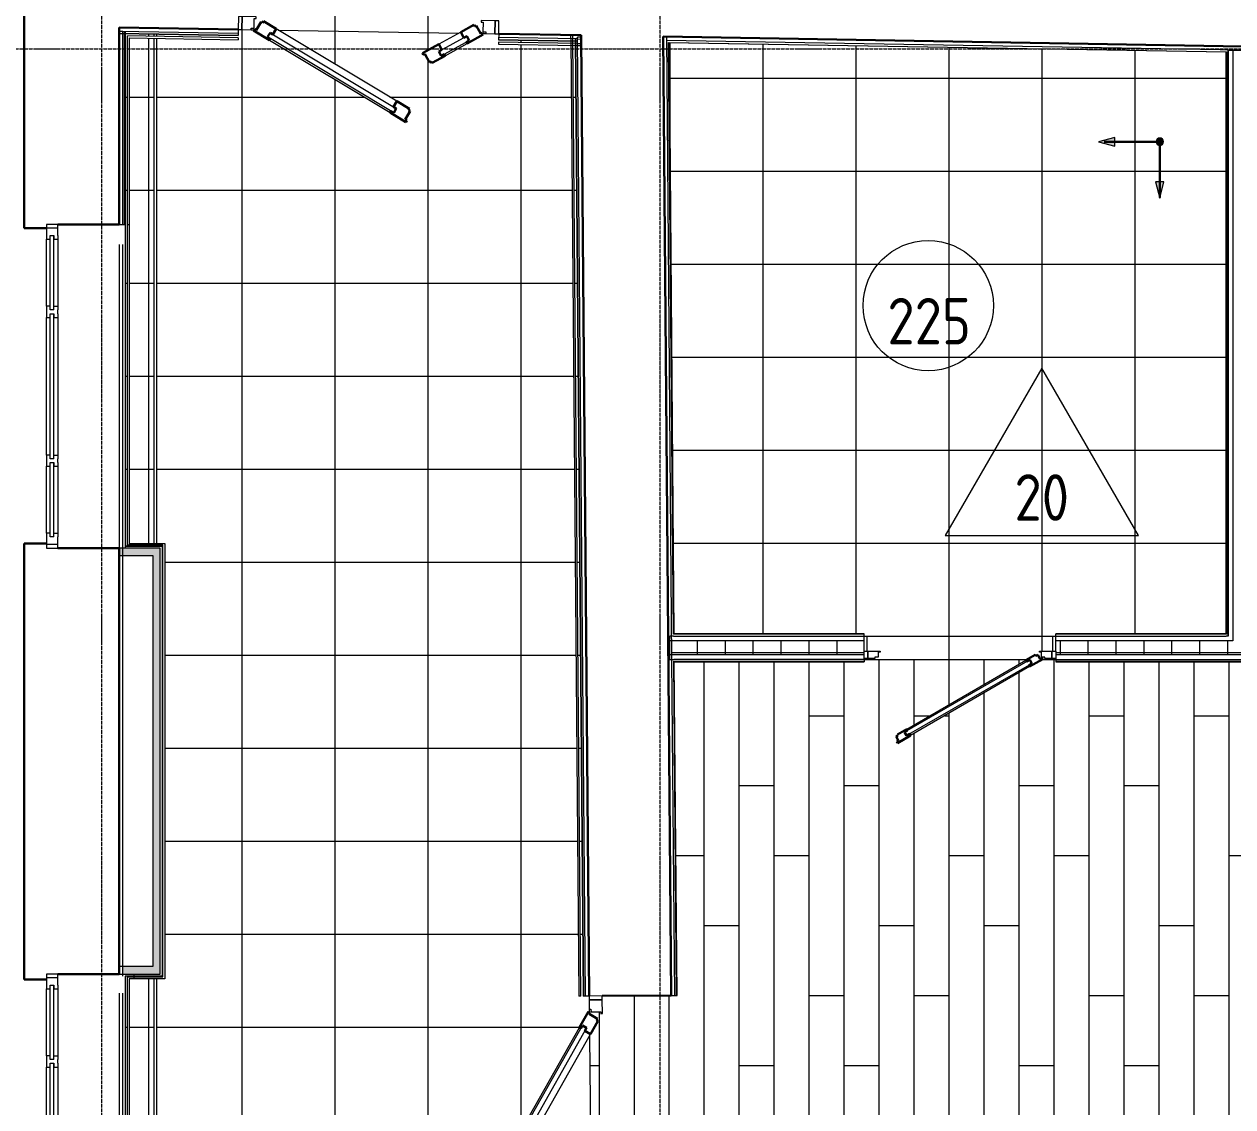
# Model space of a CAD drawing. Header units: millimetres. Extents: x -10915 to 60194, y -32941 to 46712.
# Drawn here: x 45432 to 51927, y 30858 to 36678 of the extents above; entities that cross this region are included whole.
import ezdxf

# ---------------------------------------------------------------- set-up
doc = ezdxf.new("R2010")
doc.units = ezdxf.units.MM
doc.linetypes.add('ADSK_Линия сетки', pattern=[25, 20, -2.5, 0, -2.5])
for name, color, linetype, lineweight in [('_ Окна', 7, 'Continuous', 9), ('Двери', 7, 'Continuous', 9), ('Марки', 7, 'Continuous', 20), ('Марки помещений', 7, 'Continuous', 20), ('Окна', 7, 'Continuous', 9), ('Оси', 7, 'Continuous', 9), ('Перекрытие', 7, 'Continuous', 18), ('Перекрытие штриховка', 7, 'Continuous', 18), ('Стены внутренние', 7, 'Continuous', 18), ('Стены наружные', 7, 'Continuous', 18), ('Стены несущие', 7, 'Continuous', 30), ('Стены отделка', 7, 'Continuous', 30), ('Стены штриховка', 7, 'Continuous', 9), ('Узлы', 7, 'Continuous', 18)]:
    doc.layers.add(name, color=color, linetype=linetype, lineweight=lineweight)
doc.layers.add('Линии', color=7, linetype='Continuous', lineweight=9, true_color=0x00a600)
doc.styles.add('GOST Common_2', font='GOST_Common.ttf', dxfattribs={"width": 0.9, "height": 250})

# ---------------------------------------------------------------- blocks, each defined once
blk = doc.blocks.new('АС_Дверь_Однопольная_Алюминиевая - 1030х2200 алюм ост с мат_плёнкой Д19п-3646875-План полов 2-го этажа')
at = {"layer": 'Двери'}
for p, q in [((-390, -17.5), (-370, -17.5)), ((-390, -57.5), (-390, -17.5)), ((-370, -57.5), (-390, -57.5)), ((-370, -17.5), (-370, -57.5)), ((-370, -17.5), (-303, -17.5)), ((-370, -57.5), (-370, -17.5)), ((-331, -57.5), (-370, -57.5)), ((-331, -51), (-331, -57.5)), ((-314.5, -51), (-331, -51)), ((-314.5, -24), (-314.5, -51)), ((-303, -24), (-314.5, -24)), ((-303, -17.5), (-303, -24)), ((553, -17.5), (620, -17.5)), ((553, -24), (553, -17.5)), ((564.5, -24), (553, -24)), ((564.5, -51), (564.5, -24)), ((581, -51), (564.5, -51)), ((581, -57.5), (581, -51)), ((620, -57.5), (581, -57.5)), ((620, -17.5), (640, -17.5)), ((620, -57.5), (620, -17.5)), ((620, -17.5), (620, -57.5)), ((640, -57.5), (620, -57.5)), ((640, -17.5), (640, -57.5)), ((500.3, -65.4), (-171.7, -453.4)), ((-161, -472), (511.1, -84)), ((-160.6, -436.6), (480.2, -66.6)), ((500.2, -101.3), (-140.6, -471.3)), ((511.1, -84), (500.3, -65.4)), ((-171.7, -453.4), (-161, -472))]:
    blk.add_line(p, q, dxfattribs=at)
at = {"layer": 'Двери', "lineweight": 30}
for p, q in [((480.2, -66.6), (530.5, -37.6)), ((570.4, -60.8), (500.2, -101.3)), ((530.5, -37.6), (533.7, -43.2)), ((533.7, -43.2), (543.7, -37.5)), ((543.7, -37.5), (557.2, -60.9)), ((557.2, -60.9), (567.1, -55.1)), ((567.1, -55.1), (570.4, -60.8)), ((480.2, -66.6), (484.7, -74.4)), ((484.7, -74.4), (500.3, -65.4)), ((511.1, -84), (495.5, -93)), ((495.5, -93), (500.2, -101.3)), ((500.3, -65.4), (511.1, -84)), ((-210.9, -465.6), (-160.6, -436.6)), ((-156.1, -444.4), (-171.7, -453.4)), ((-171.7, -453.4), (-161, -472)), ((-160.6, -436.6), (-156.1, -444.4)), ((-217.6, -477), (-207.6, -471.2)), ((-204.1, -500.4), (-217.6, -477)), ((-214, -506.1), (-204.1, -500.4)), ((-210.8, -511.8), (-214, -506.1)), ((-207.6, -471.2), (-210.9, -465.6)), ((-140.6, -471.3), (-210.8, -511.8)), ((-161, -472), (-145.4, -463)), ((-145.4, -463), (-140.6, -471.3))]:
    blk.add_line(p, q, dxfattribs=at)
blk = doc.blocks.new('Дверь-Alumark_двупольная с глухим окном_S70 - 1400х2200 алюм ост Д30л_-6280731-План полов 2-го этажа')
at = {"layer": 'Двери', "lineweight": 30}
for p, q in [((-80.7, 689.2), (-106.7, 644.2)), ((-84.8, 702), (-89.3, 694.2)), ((-89.3, 694.2), (-80.7, 689.2)), ((1.8, 652), (-84.8, 702)), ((-31.3, 630.7), (-18.3, 653.2)), ((-18.3, 653.2), (-2.7, 644.2)), ((-2.7, 644.2), (1.8, 652)), ((-106.7, 644.2), (-98, 639.2)), ((-98, 639.2), (-102.5, 631.4)), ((-102.5, 631.4), (-33.2, 591.4)), ((-33.2, 591.4), (-15.7, 621.7)), ((-15.7, 621.7), (-31.3, 630.7)), ((-219.4, 382), (-288.7, 342)), ((-284.2, 334.2), (-288.7, 342)), ((-268.6, 343.2), (-284.2, 334.2)), ((-255.6, 320.7), (-268.6, 343.2)), ((-253.7, 281.4), (-167.1, 331.4)), ((-214.9, 374.2), (-219.4, 382)), ((-206.2, 379.2), (-214.9, 374.2)), ((-180.2, 334.2), (-206.2, 379.2)), ((-171.6, 339.2), (-180.2, 334.2)), ((-167.1, 331.4), (-171.6, 339.2)), ((-405.6, 274.5), (-492.2, 224.5)), ((-416.7, 257.7), (-401.1, 266.7)), ((-401.1, 266.7), (-405.6, 274.5)), ((-271.2, 311.7), (-255.6, 320.7)), ((-253.7, 281.4), (-271.2, 311.7)), ((651.1, 266.7), (655.6, 274.5)), ((666.7, 257.7), (651.1, 266.7)), ((742.2, 224.5), (655.6, 274.5)), ((-492.2, 224.5), (-487.7, 216.7)), ((-487.7, 216.7), (-479, 221.7)), ((-479, 221.7), (-453, 176.7)), ((-439.9, 173.9), (-370.6, 213.9)), ((-403.7, 235.2), (-416.7, 257.7)), ((-388.1, 244.2), (-403.7, 235.2)), ((-370.6, 213.9), (-388.1, 244.2)), ((620.6, 213.9), (638.1, 244.2)), ((620.6, 213.9), (689.9, 173.9)), ((638.1, 244.2), (653.7, 235.2)), ((653.7, 235.2), (666.7, 257.7)), ((703, 176.7), (729, 221.7)), ((729, 221.7), (737.7, 216.7)), ((737.7, 216.7), (742.2, 224.5)), ((-453, 176.7), (-444.4, 181.7)), ((-444.4, 181.7), (-439.9, 173.9)), ((689.9, 173.9), (694.4, 181.7)), ((694.4, 181.7), (703, 176.7))]:
    blk.add_line(p, q, dxfattribs=at)
at = {"layer": 'Двери'}
for p, q in [((-31.3, 630.7), (-18.3, 653.2)), ((-18.3, 653.2), (666.7, 257.7)), ((655.6, 274.5), (1.8, 652)), ((-33.2, 591.4), (620.6, 213.9)), ((653.7, 235.2), (-31.3, 630.7)), ((-268.6, 343.2), (-416.7, 257.7)), ((-288.7, 342), (-405.6, 274.5)), ((-255.6, 320.7), (-268.6, 343.2)), ((-403.7, 235.2), (-255.6, 320.7)), ((-370.6, 213.9), (-253.7, 281.4)), ((-575, 220), (-575, 150)), ((-555, 220), (-575, 220)), ((-555, 150), (-555, 220)), ((-505, 220), (-555, 220)), ((-555, 220), (-555, 150)), ((-505, 211), (-505, 220)), ((-490, 211), (-505, 211)), ((-490, 159), (-490, 211)), ((-416.7, 257.7), (-403.7, 235.2)), ((666.7, 257.7), (653.7, 235.2)), ((755, 211), (740, 211)), ((740, 211), (740, 159)), ((755, 220), (755, 211)), ((805, 220), (755, 220)), ((825, 220), (805, 220)), ((805, 220), (805, 150)), ((805, 150), (805, 220)), ((825, 150), (825, 220)), ((-575, 150), (-555, 150)), ((-555, 150), (-480, 150)), ((-480, 159), (-490, 159)), ((-480, 150), (-480, 159)), ((740, 159), (730, 159)), ((730, 159), (730, 150)), ((730, 150), (805, 150)), ((805, 150), (825, 150))]:
    blk.add_line(p, q, dxfattribs=at)
blk = doc.blocks.new('Дверь-Alumark_двупольная с глухим окном_S70 - 1400х2200 алюм ост Д30л-6280679-План полов 2-го этажа')
at = {"layer": 'Двери', "lineweight": 30}
for p, q in [((-80.7, 689.2), (-106.7, 644.2)), ((-84.8, 702), (-89.3, 694.2)), ((-89.3, 694.2), (-80.7, 689.2)), ((1.8, 652), (-84.8, 702)), ((-31.3, 630.7), (-18.3, 653.2)), ((-18.3, 653.2), (-2.7, 644.2)), ((-2.7, 644.2), (1.8, 652)), ((-106.7, 644.2), (-98, 639.2)), ((-98, 639.2), (-102.5, 631.4)), ((-102.5, 631.4), (-33.2, 591.4)), ((-33.2, 591.4), (-15.7, 621.7)), ((-15.7, 621.7), (-31.3, 630.7)), ((-219.4, 382), (-288.7, 342)), ((-284.2, 334.2), (-288.7, 342)), ((-268.6, 343.2), (-284.2, 334.2)), ((-255.6, 320.7), (-268.6, 343.2)), ((-253.7, 281.4), (-167.1, 331.4)), ((-214.9, 374.2), (-219.4, 382)), ((-206.2, 379.2), (-214.9, 374.2)), ((-180.2, 334.2), (-206.2, 379.2)), ((-171.6, 339.2), (-180.2, 334.2)), ((-167.1, 331.4), (-171.6, 339.2)), ((-405.6, 274.5), (-492.2, 224.5)), ((-416.7, 257.7), (-401.1, 266.7)), ((-401.1, 266.7), (-405.6, 274.5)), ((-271.2, 311.7), (-255.6, 320.7)), ((-253.7, 281.4), (-271.2, 311.7)), ((651.1, 266.7), (655.6, 274.5)), ((666.7, 257.7), (651.1, 266.7)), ((742.2, 224.5), (655.6, 274.5)), ((-492.2, 224.5), (-487.7, 216.7)), ((-487.7, 216.7), (-479, 221.7)), ((-479, 221.7), (-453, 176.7)), ((-439.9, 173.9), (-370.6, 213.9)), ((-403.7, 235.2), (-416.7, 257.7)), ((-388.1, 244.2), (-403.7, 235.2)), ((-370.6, 213.9), (-388.1, 244.2)), ((620.6, 213.9), (638.1, 244.2)), ((620.6, 213.9), (689.9, 173.9)), ((638.1, 244.2), (653.7, 235.2)), ((653.7, 235.2), (666.7, 257.7)), ((703, 176.7), (729, 221.7)), ((729, 221.7), (737.7, 216.7)), ((737.7, 216.7), (742.2, 224.5)), ((-453, 176.7), (-444.4, 181.7)), ((-444.4, 181.7), (-439.9, 173.9)), ((689.9, 173.9), (694.4, 181.7)), ((694.4, 181.7), (703, 176.7))]:
    blk.add_line(p, q, dxfattribs=at)
at = {"layer": 'Двери'}
for p, q in [((-31.3, 630.7), (-18.3, 653.2)), ((-18.3, 653.2), (666.7, 257.7)), ((655.6, 274.5), (1.8, 652)), ((-33.2, 591.4), (620.6, 213.9)), ((653.7, 235.2), (-31.3, 630.7)), ((-268.6, 343.2), (-416.7, 257.7)), ((-288.7, 342), (-405.6, 274.5)), ((-255.6, 320.7), (-268.6, 343.2)), ((-403.7, 235.2), (-255.6, 320.7)), ((-370.6, 213.9), (-253.7, 281.4)), ((-575, 220), (-575, 150)), ((-555, 220), (-575, 220)), ((-555, 150), (-555, 220)), ((-505, 220), (-555, 220)), ((-555, 220), (-555, 150)), ((-505, 211), (-505, 220)), ((-490, 211), (-505, 211)), ((-490, 159), (-490, 211)), ((-416.7, 257.7), (-403.7, 235.2)), ((666.7, 257.7), (653.7, 235.2)), ((755, 211), (740, 211)), ((740, 211), (740, 159)), ((755, 220), (755, 211)), ((805, 220), (755, 220)), ((825, 220), (805, 220)), ((805, 220), (805, 150)), ((805, 150), (805, 220)), ((825, 150), (825, 220)), ((-575, 150), (-555, 150)), ((-555, 150), (-480, 150)), ((-480, 159), (-490, 159)), ((-480, 150), (-480, 159)), ((740, 159), (730, 159)), ((730, 159), (730, 150)), ((730, 150), (805, 150)), ((805, 150), (825, 150))]:
    blk.add_line(p, q, dxfattribs=at)
blk = doc.blocks.new('окно трехпол с фрамугой - 1700-2320_h_ _нов_-2116688-План полов 2-го этажа')
at = {"layer": '_ Окна', "lineweight": 18}
for p, q in [((-790, 135), (-870, 135)), ((-870, 135), (-870, 75)), ((-790, 115), (-790, 135)), ((-370, 135), (-430, 135)), ((-430, 135), (-430, 115)), ((-370, 115), (-370, 135)), ((430, 135), (370, 135)), ((370, 135), (370, 115)), ((430, 115), (430, 135)), ((790, 135), (790, 115)), ((870, 135), (790, 135)), ((870, 75), (870, 135)), ((-870, 75), (-810, 75)), ((-810, 95), (-810, 115)), ((-810, 115), (-790, 115)), ((-810, 95), (-790, 95)), ((-790, 75), (-810, 75)), ((-790, 95), (-790, 75)), ((-430, 115), (-410, 115)), ((-430, 95), (-430, 75)), ((-410, 95), (-430, 95)), ((-410, 75), (-430, 75)), ((-410, 115), (-410, 95)), ((-410, 75), (-390, 75)), ((-390, 95), (-390, 115)), ((-390, 115), (-370, 115)), ((-390, 95), (-370, 95)), ((-370, 75), (-390, 75)), ((-370, 95), (-370, 75)), ((370, 115), (390, 115)), ((370, 95), (370, 75)), ((390, 95), (370, 95)), ((390, 75), (370, 75)), ((390, 115), (390, 95)), ((390, 75), (410, 75)), ((410, 95), (410, 115)), ((410, 115), (430, 115)), ((410, 95), (430, 95)), ((430, 75), (410, 75)), ((430, 95), (430, 75)), ((790, 115), (810, 115)), ((790, 95), (790, 75)), ((810, 95), (790, 95)), ((810, 75), (790, 75)), ((810, 115), (810, 95)), ((810, 75), (870, 75))]:
    blk.add_line(p, q, dxfattribs=at)
at = {"layer": '_ Окна'}
for p, q in [((-850, 75), (-850, 135)), ((850, 75), (850, 135)), ((-810, 95), (-410, 95)), ((-790, 115), (-430, 115)), ((-390, 95), (390, 95)), ((-370, 115), (370, 115)), ((410, 95), (810, 95)), ((430, 115), (790, 115))]:
    blk.add_line(p, q, dxfattribs=at)
at = {"layer": 'Окна'}
for p, q in [((-790, 135), (-430, 135)), ((-370, 135), (370, 135)), ((430, 135), (790, 135)), ((-430, 75), (-790, 75)), ((370, 75), (-370, 75)), ((790, 75), (430, 75))]:
    blk.add_line(p, q, dxfattribs=at)
blk = doc.blocks.new('окно трехпол с фрамугой - 1700-2320_h_ _нов_-2116684-План полов 2-го этажа')
at = {"layer": '_ Окна', "lineweight": 18}
for p, q in [((-790, 135), (-870, 135)), ((-870, 135), (-870, 75)), ((-790, 115), (-790, 135)), ((-370, 135), (-430, 135)), ((-430, 135), (-430, 115)), ((-370, 115), (-370, 135)), ((430, 135), (370, 135)), ((370, 135), (370, 115)), ((430, 115), (430, 135)), ((790, 135), (790, 115)), ((870, 135), (790, 135)), ((870, 75), (870, 135)), ((-870, 75), (-810, 75)), ((-810, 95), (-810, 115)), ((-810, 115), (-790, 115)), ((-810, 95), (-790, 95)), ((-790, 75), (-810, 75)), ((-790, 95), (-790, 75)), ((-430, 115), (-410, 115)), ((-430, 95), (-430, 75)), ((-410, 95), (-430, 95)), ((-410, 75), (-430, 75)), ((-410, 115), (-410, 95)), ((-410, 75), (-390, 75)), ((-390, 95), (-390, 115)), ((-390, 115), (-370, 115)), ((-390, 95), (-370, 95)), ((-370, 75), (-390, 75)), ((-370, 95), (-370, 75)), ((370, 115), (390, 115)), ((370, 95), (370, 75)), ((390, 95), (370, 95)), ((390, 75), (370, 75)), ((390, 115), (390, 95)), ((390, 75), (410, 75)), ((410, 95), (410, 115)), ((410, 115), (430, 115)), ((410, 95), (430, 95)), ((430, 75), (410, 75)), ((430, 95), (430, 75)), ((790, 115), (810, 115)), ((790, 95), (790, 75)), ((810, 95), (790, 95)), ((810, 75), (790, 75)), ((810, 115), (810, 95)), ((810, 75), (870, 75))]:
    blk.add_line(p, q, dxfattribs=at)
at = {"layer": '_ Окна'}
for p, q in [((-850, 75), (-850, 135)), ((850, 75), (850, 135)), ((-810, 95), (-410, 95)), ((-790, 115), (-430, 115)), ((-390, 95), (390, 95)), ((-370, 115), (370, 115)), ((410, 95), (810, 95)), ((430, 115), (790, 115))]:
    blk.add_line(p, q, dxfattribs=at)
at = {"layer": 'Окна'}
for p, q in [((-790, 135), (-430, 135)), ((-370, 135), (370, 135)), ((430, 135), (790, 135)), ((-430, 75), (-790, 75)), ((370, 75), (-370, 75)), ((790, 75), (430, 75))]:
    blk.add_line(p, q, dxfattribs=at)
blk = doc.blocks.new('ADSK_Марка_Помещение_ОдноЗначение - Номер-159740-План полов 2-го этажа')
at = {"layer": 'Марки помещений'}
blk.add_circle((0, 0), 3.5, dxfattribs=at)
blk = doc.blocks.new('ADSK_Марка_ПерекрытиеПол - Экземпляр_Отделка пола-158379-План полов 2-го этажа')
at = {"layer": 'Марки', "color": 1, "true_color": 0xff0000}
for p, q in [((0, 9), (-5.196, 0)), ((5.196, 0), (0, 9)), ((-5.196, 0), (5.196, 0))]:
    blk.add_line(p, q, dxfattribs=at)

msp = doc.modelspace()

# ---------------------------------------------------------------- hatches: boundary and pattern name
at = {"layer": 'Перекрытие штриховка', "lineweight": 9, "true_color": 0x787878}
h = msp.add_hatch(dxfattribs=at)
h.set_pattern_fill('FP_70', color=8, style=0, pattern_type=2)
h.set_pattern_definition([(0, (4102.2, 10785.6), (0, 500), []), (90, (4102.2, 10785.6), (-500, 3e-14), [])])
h.paths.add_polyline_path([(54815.567, 37602.815), (54828.567, 37602.815), (54828.567, 39182.228), (54815.567, 40789.604), (54815.567, 40293.971)])
h.paths.add_polyline_path([(47911.93, 36626.986), (47911.93, 36635.987), (47897.085, 36636.238), (47897.085, 36688.245), (47887.965, 36688.4), (47888.118, 36697.398), (47983.104, 36695.792), (47990.291, 37097.728), (54414.398, 36989.075), (54414.365, 36977.075), (54846.456, 36970.315), (54840.567, 37602.815), (54840.567, 36977.815), (54415.567, 36977.815), (54415.567, 37002.815), (54815.567, 37002.815), (54815.567, 37602.815), (54805.567, 37602.815), (54805.567, 42026.047), (54800.314, 42665.549), (54181.355, 42665.549), (54181.355, 42722.805), (49741.355, 42722.805), (49741.355, 42734.805), (54181.355, 42734.805), (54181.355, 42853.805), (49731.355, 42853.805), (49731.355, 42665.549), (48121.357, 42665.549), (48120.378, 42843.805), (45996.854, 42843.805), (45996.854, 37154.447), (46590.491, 37144.406), (46590.069, 37134.412), (45973.854, 37144.834), (45973.854, 37131.832), (46590.102, 37121.41), (46583.304, 36719.467), (46678.291, 36717.86), (46678.032, 36708.862), (46668.137, 36708.862), (46667.261, 36657.038), (46652.258, 36657.038), (46652.263, 36648.291), (46668.14, 36649.098), (46669.458, 36651.295), (46675.107, 36647.904), (46679.046, 36647.838), (46704.79, 36690.736), (46713.365, 36685.59), (46717.996, 36693.307), (46797.09, 36645.841), (47766.951, 36629.438), (47847.605, 36674.202), (47851.972, 36666.333), (47861.262, 36670.202), (47885.951, 36627.425), (47888.934, 36627.375), (47894.694, 36630.572), (47896.54, 36627.246), (47899.062, 36627.203)])
h.paths.add_polyline_path([(54411.786, 37002.122), (47990.122, 37110.733), (47990.943, 37120.72), (54411.955, 37012.12)])
h.paths.add_polyline_path([(45941.854, 37100.369), (45942.192, 37120.366), (45941.854, 37120.034)])
h.paths.add_polyline_path([(45971.854, 37129.866), (45973.854, 37131.832), (45971.854, 37131.832), (45971.854, 37130.035)])
h.paths.add_polyline_path([(45986.854, 37154.616), (45986.854, 42843.805), (45973.854, 42843.805), (45973.854, 37154.836)])
h.paths.add_polyline_path([(49574.39, 42675.549), (49721.355, 42675.549), (49721.355, 42863.805), (54191.355, 42863.805), (54191.355, 42734.805), (54199.355, 42734.805), (54199.355, 42866.805), (49713.355, 42866.805), (49713.355, 42685.549), (49711.355, 42684.424), (49711.355, 42683.549), (48141.357, 42683.549), (48141.357, 42685.549), (48139.357, 42685.549), (48139.357, 42866.805), (45996.854, 42866.805), (45996.854, 42853.805), (48131.357, 42853.805), (48131.357, 42675.549), (48527.506, 42675.549)])
h.paths.add_polyline_path([(54798.306, 42675.549), (54800.314, 42675.549), (54800.249, 42683.549), (54201.355, 42683.549), (54201.355, 42685.549), (54199.355, 42685.549), (54199.355, 42722.805), (54191.355, 42722.805), (54191.355, 42675.549), (54285.37, 42675.549)])
h.paths.add_polyline_path([(45986.854, 42853.805), (45986.854, 42866.805), (45973.854, 42866.805), (45973.857, 42853.805)])
h.paths.add_polyline_path([(45971.854, 42866.805), (45973.854, 42866.805), (45971.854, 42868.805)])
h = msp.add_hatch(dxfattribs=at)
h.set_pattern_fill('FP_84', color=8, style=0, pattern_type=2)
h.set_pattern_definition([(270, (1102.2, 14285.6), (500, 3e-14), []), (0, (1102.2, 14285.6), (0, 500), [])])
h.paths.add_polyline_path([(47480.621, 20343.15), (48437.5, 20343.15), (48437.5, 20618.15), (48431.5, 20618.15), (48431.5, 20630.15), (48504.372, 20630.15), (48504.347, 20633.15), (48431.5, 20633.15), (48431.5, 20643.15), (48504.263, 20643.15), (48425.049, 30053.238), (48435.048, 30053.322), (48514.373, 20643.15), (48527.264, 20643.15), (48448.048, 30053.431), (48480.047, 30053.701), (48479.328, 30139.09), (48474.85, 30136.454), (48315.059, 30407.917), (48322.815, 30412.482), (48317.742, 30421.1), (48362.555, 30447.478), (48357.483, 30456.096), (48365.239, 30460.662), (48478.237, 30268.693), (48470.072, 31238.659), (48064.706, 30522.693), (48056.874, 30527.127), (48051.947, 30518.425), (48006.697, 30544.045), (48001.77, 30535.343), (47993.938, 30539.778), (48464.459, 31370.822), (48468.981, 31368.262), (48468.262, 31453.651), (48436.261, 31453.651), (48392.948, 36563.842), (48380.244, 36563.634), (48423.263, 31453.272), (48413.261, 31453.483), (48369.944, 36564.231), (47980.99, 36570.81), (47981.582, 36580.801), (48370.155, 36574.229), (48369.944, 36587.235), (47981.379, 36593.806), (47981.582, 36625.808), (47896.54, 36627.246), (47899.062, 36622.703), (47623.639, 36469.838), (47619.272, 36477.708), (47609.982, 36473.838), (47585.294, 36518.321), (47576.55, 36513.469), (47572.182, 36521.338), (47766.951, 36629.438), (46797.09, 36645.841), (47502.559, 36222.472), (47497.928, 36214.755), (47506.502, 36209.61), (47480.621, 36164.496), (47488.319, 36159.877), (47483.688, 36152.16), (46664.827, 36643.578), (46667.501, 36648.033), (46581.12, 36649.477), (46580.782, 36617.495), (46142.852, 36624.902), (46142.852, 36611.9), (46581.36, 36604.483), (46581.121, 36594.486), (46142.852, 36601.899), (46142.852, 33886.835), (46187.776, 33886.835), (46187.776, 31547.302), (46142.852, 31547.302), (46142.852, 25738.541), (46187.776, 25738.541), (46187.776, 23543.541), (45996.854, 23543.541), (45996.854, 20643.15), (46431.5, 20643.15), (46431.5, 20633.15), (45996.854, 20633.15), (45996.854, 20630.15), (46431.5, 20630.15), (46431.5, 20618.15), (46437.5, 20618.15), (46437.5, 20343.15)])
h.paths.add_polyline_path([(48529.39, 20628.15), (48528.548, 20630.15), (48527.506, 20630.019), (48529.373, 20628.167)])
h.paths.add_polyline_path([(48527.264, 20630.15), (48527.373, 20630.15), (48527.264, 20633.15), (48514.348, 20633.15), (48514.474, 20630.15)])
h.paths.add_polyline_path([(45986.854, 20630.15), (45986.854, 20633.15), (45973.854, 20633.15), (45973.854, 20630.15)])
h.paths.add_polyline_path([(45986.854, 20643.15), (45986.854, 23553.541), (46177.776, 23553.541), (46177.776, 25728.541), (46142.852, 25728.541), (46142.852, 25725.541), (46172.776, 25725.541), (46172.776, 25723.541), (46174.776, 25723.541), (46174.776, 23558.541), (46172.776, 23558.541), (46171.966, 23556.541), (45973.854, 23556.541), (45973.854, 20643.15)])
h.paths.add_polyline_path([(45986.854, 25725.541), (46130.852, 25725.541), (46130.852, 25728.541), (45986.854, 25728.541), (45986.854, 31557.302), (46130.852, 31557.302), (46130.852, 31560.302), (45973.854, 31560.302), (45973.854, 25725.541)])
h.paths.add_polyline_path([(46130.852, 25738.541), (46130.852, 31547.302), (45996.854, 31547.302), (45996.854, 25738.541), (46021.854, 25738.541)])
h.paths.add_polyline_path([(48479.264, 30146.698), (48479.231, 30150.637), (48477.533, 30149.638)])
h.paths.add_polyline_path([(48469.078, 31356.715), (48468.262, 31359.272), (48468.262, 31357.177)])
h.paths.add_polyline_path([(46162.776, 31557.302), (46177.776, 31557.302), (46177.776, 33876.835), (45986.854, 33876.835), (45986.854, 36614.538), (46130.852, 36612.103), (46130.852, 36625.105), (45973.854, 36627.76), (45973.854, 33873.835), (46172.776, 33873.835), (46172.776, 33871.835), (46174.776, 33871.835), (46174.776, 31562.302), (46172.776, 31562.302), (46172.016, 31560.302), (46142.852, 31560.302), (46142.852, 31557.302)])
h.paths.add_polyline_path([(46130.852, 33886.835), (46130.852, 36602.102), (45996.854, 36604.368), (45996.854, 33886.835)])
h.paths.add_polyline_path([(48393.159, 36573.84), (48392.948, 36586.846), (48380.051, 36586.641), (48380.156, 36574.06), (48392.948, 36573.844)])
h.paths.add_polyline_path([(48424.616, 36608.313), (48424.87, 36608.315), (48424.66, 36610.868)])
h.paths.add_polyline_path([(47885.951, 36625.719), (47888.934, 36627.375), (47884.995, 36627.441)])
h.paths.add_polyline_path([(46678.032, 36646.149), (46678.032, 36647.855), (46675.107, 36647.904)])
h = msp.add_hatch(dxfattribs=at)
h.set_pattern_fill('FP_78', color=8, style=0, pattern_type=2)
h.set_pattern_definition([(270, (49402.5, 34888.24), (500, 3e-14), []), (0, (49402.5, 34888.24), (0, 500), [])])
h.paths.add_polyline_path([(48923.892, 33400.244), (48921.993, 33398.244), (48923.909, 33398.244)])
h.paths.add_polyline_path([(50955, 33263.244), (50960, 33263.244), (50960, 33268.244), (50916, 33268.244), (50916, 33274.744), (50899.5, 33274.744), (50899.5, 33301.744), (50888, 33301.744), (50888, 33308.244), (50960, 33308.244), (50960, 33388.244), (50975, 33388.244), (50975, 33400.244), (51890.5, 33400.244), (51890.5, 36527.691), (48897.139, 36578.318), (48923.993, 33400.244), (49945, 33400.244), (49945, 33388.244), (49960, 33388.244), (49960, 33308.244), (50032, 33308.244), (50032, 33301.744), (50020.5, 33301.744), (50020.5, 33274.744), (50004, 33274.744), (50004, 33268.244), (49960, 33267.411), (49960, 33263.244), (50824.083, 33264.251), (50865.452, 33288.135), (50868.702, 33282.506), (50878.731, 33288.135), (50892.371, 33264.994), (50902.121, 33270.623), (50905.162, 33264.873), (50902.34, 33263.244), (50916, 33263.244)])
h.paths.add_polyline_path([(51892.5, 33398.244), (51890.5, 33400.244), (51890.5, 33398.244)])
h.paths.add_polyline_path([(51890.5, 36527.691), (51892.5, 36529.657), (51890.5, 36529.657)])
h.paths.add_polyline_path([(48897.139, 36578.318), (48897.038, 36580.319), (48895.155, 36580.319), (48897.122, 36578.335)])
h = msp.add_hatch(dxfattribs=at)
h.set_pattern_fill('FP_28', color=8, style=0, pattern_type=2)
h.set_pattern_definition([(270, (51718.5, 26944.7), (188, 1e-14), []), (0, (51718.5, 26944.7), (376, 376), [188, -1316]), (0, (51906.5, 26192.7), (376, 376), [188, -1316])])
h.paths.add_polyline_path([(49987.871, 20630.15), (54966.61, 20630.15), (54944.048, 23407.87), (54731, 23407.87), (54731, 20654.058), (54719, 20654.058), (54719, 23459.87), (54724.09, 23459.87), (54724.09, 25799.547), (54726.09, 25799.547), (54726.09, 25801.547), (54924.785, 25801.547), (54876.119, 31807.743), (54682.674, 31807.743), (54682.674, 31809.743), (54680.674, 31809.743), (54680.674, 33251.244), (54030, 33251.244), (54030, 33263.244), (53957.34, 33263.244), (53179.135, 32814.135), (53175.966, 32819.623), (53185.925, 32825.373), (53172.425, 32848.756), (53182.385, 32854.506), (53179.216, 32860.182), (53877.34, 33263.244), (53000, 33263.244), (53000, 33251.244), (50975, 33251.244), (50975, 33263.244), (50900.752, 33262.328), (50124.135, 32814.135), (50120.966, 32819.623), (50130.925, 32825.373), (50117.425, 32848.756), (50127.385, 32854.506), (50124.216, 32860.182), (50822.34, 33263.244), (49945, 33263.244), (49945, 33251.244), (48925.146, 33251.244), (48940.245, 31457.624), (48538.264, 31453.651), (48538.428, 31359.238), (48530.059, 31359.244), (48529.975, 31369.168), (48477.973, 31369.168), (48477.851, 31383.729), (48468.851, 31383.654), (48469.658, 31367.878), (48472.291, 31366.388), (48469.045, 31360.654), (48469.658, 31356.387), (48512.614, 31332.066), (48507.688, 31323.364), (48515.519, 31318.929), (48470.072, 31238.659), (48478.237, 30268.693), (48525.029, 30189.199), (48517.273, 30184.634), (48522.346, 30176.016), (48479.239, 30149.638), (48480.363, 30144.83), (48482.606, 30141.02), (48479.328, 30139.09), (48480.363, 30123.706), (48488.457, 30123.774), (48488.457, 30138.775), (48540.329, 30139.211), (48540.329, 30149.212), (48549.244, 30149.287), (48550.044, 30054.29), (48952.032, 30057.405), (49007.341, 23487.09), (49985.871, 23487.09), (49985.871, 23485.09), (49987.871, 23485.09), (49987.871, 20638.15)])
h.paths.add_polyline_path([(49985.871, 20628.15), (49987.871, 20630.15), (49985.871, 20630.15)])
h.paths.add_polyline_path([(54966.626, 20628.15), (54968.626, 20628.15), (54966.61, 20630.15)])
h.paths.add_polyline_path([(54881.982, 31819.743), (54888.112, 31819.743), (54888.075, 31824.31), (54881.982, 31824.31)])
h.paths.add_polyline_path([(54692.674, 31819.743), (54700.962, 31819.745), (54692.674, 33243.128), (54700.936, 33243.361), (54700.936, 33263.244), (54692.674, 33263.244), (54692.674, 31821.785)])
h.paths.add_polyline_path([(54682.674, 33251.244), (54682.674, 33253.244), (54680.674, 33251.244)])
h.paths.add_polyline_path([(48925.146, 33251.244), (48925.045, 33253.243), (48923.129, 33253.244), (48925.13, 33251.261)])
at = {"layer": 'Стены внутренние'}
for points in [[(45943.492, 33821.835), (46162.776, 33821.835), (46162.776, 33861.835), (45943.492, 33861.73)], [(46130.852, 31572.302), (46162.776, 31572.302), (46162.776, 33821.835), (46122.776, 33821.835), (46122.776, 31572.302)], [(45961.854, 31572.302), (46122.776, 31572.302), (46122.776, 31612.302), (45961.854, 31612.302)]]:
    msp.add_hatch(color=256, dxfattribs=at).paths.add_polyline_path(points)
at = {"layer": 'Стены внутренние', "lineweight": 9}
h = msp.add_hatch(dxfattribs=at)
h.set_pattern_fill('FP_3', color=256, style=0, pattern_type=2)
h.set_pattern_definition([(0, (0, 0), (0, 150), []), (90, (0, 0), (-150, 9e-15), [])])
h.paths.add_polyline_path([(54808.812, 33288.244), (54885.427, 33288.244), (54885.427, 33363.244), (54030, 33363.244), (54030, 33288.244), (54700.936, 33288.244)])
h.paths.add_polyline_path([(48921.909, 33288.244), (49945, 33288.244), (49945, 33363.244), (48912.209, 33362.51), (48913.045, 33288.244)])
h.paths.add_polyline_path([(53000, 33288.244), (53000, 33363.244), (50975, 33363.244), (50975, 33288.244), (52715.043, 33288.244)])
at = {"layer": 'Узлы', "true_color": 0xff0000}
for points in [[(51292.835, 36022.784), (51292.835, 36068.392), (51204.665, 36044.767), (51239.802, 36036.006)], [(51534.88, 36026.006), (51540.056, 36026.688), (51544.88, 36028.686), (51549.022, 36031.864), (51552.2, 36036.006), (51554.198, 36040.83), (51554.88, 36046.006), (51554.198, 36051.183), (51552.2, 36056.006), (51549.022, 36060.149), (51544.88, 36063.327), (51540.056, 36065.325), (51534.88, 36066.006), (51529.703, 36065.325), (51524.88, 36063.327), (51520.738, 36060.149), (51517.559, 36056.006), (51515.561, 36051.183), (51514.88, 36046.006), (51515.561, 36040.83), (51517.559, 36036.006), (51520.738, 36031.864), (51524.88, 36028.686), (51529.703, 36026.688)], [(51534.88, 35743.185), (51556.863, 35831.355), (51511.255, 35831.355), (51524.88, 35780.505)]]:
    msp.add_hatch(color=1, dxfattribs=at).paths.add_polyline_path(points)

# ---------------------------------------------------------------- linework, layer by layer
at = {"layer": 'Линии', "color": 1, "lineweight": 18, "true_color": 0xff0000}
for p, q in [((51292.835, 36068.392), (51204.665, 36044.767)), ((51292.835, 36022.784), (51292.835, 36068.392)), ((51204.665, 36044.767), (51292.835, 36022.784)), ((51511.255, 35831.355), (51534.88, 35743.185)), ((51556.863, 35831.355), (51511.255, 35831.355)), ((51534.88, 35743.185), (51556.863, 35831.355))]:
    msp.add_line(p, q, dxfattribs=at)
at = {"layer": 'Линии', "color": 1, "lineweight": 30, "true_color": 0xff0000}
for q in [(51234.88, 36046.006), (51534.88, 35746.006)]:
    msp.add_line((51534.88, 36046.006), q, dxfattribs=at)
at = {"layer": 'Линии', "color": 1, "lineweight": 18, "true_color": 0xff0000}
for start, end in [(0, 180), (180, 0)]:
    msp.add_arc((51534.88, 36046.006), 20, start, end, dxfattribs=at)
at = {"layer": 'Оси', "linetype": 'ADSK_Линия сетки'}
for p, q in [((45849.565, -5289.091), (45849.565, 42991.845)), ((48849.565, -5289.091), (48849.565, 42991.845)), ((-10114.729, 36545), (56004.853, 36545))]:
    msp.add_line(p, q, dxfattribs=at)
at = {"layer": 'Перекрытие'}
for p, q in [((46652.11, 36648.293), (46667.501, 36648.033)), ((46675.107, 36647.904), (46679.046, 36647.838)), ((46797.09, 36645.841), (47766.951, 36629.438)), ((47884.995, 36627.441), (47888.934, 36627.375)), ((47896.54, 36627.246), (47911.93, 36626.986)), ((51925.213, 36539.105), (51925.213, 36536.952)), ((49945, 33388.244), (49960, 33388.244)), ((49960, 33388.244), (49960, 33308.244)), ((50960, 33388.244), (50975, 33388.244)), ((50960, 33308.244), (50960, 33388.244)), ((49945, 33263.244), (50822.34, 33263.244)), ((49960, 33268.244), (49960, 33263.244)), ((50902.34, 33263.244), (50975, 33263.244)), ((50960, 33263.244), (50960, 33268.244)), ((48468.851, 31383.654), (48468.981, 31368.262)), ((48469.045, 31360.654), (48469.078, 31356.715)), ((48470.072, 31238.659), (48478.237, 30268.693))]:
    msp.add_line(p, q, dxfattribs=at)
at = {"layer": 'Стены внутренние'}
for p, q in [((46130.852, 36612.103), (46130.852, 36625.105)), ((46130.852, 33886.835), (46130.852, 36602.102)), ((46142.852, 36624.902), (46142.852, 36611.9)), ((46142.852, 36601.899), (46142.852, 33886.835)), ((45986.854, 33876.835), (45986.854, 35601.835)), ((45996.854, 35601.835), (45996.854, 33886.835)), ((45941.854, 35494.546), (45941.854, 33861.835)), ((45996.854, 33876.835), (45986.854, 33876.835)), ((45986.854, 31557.302), (46021.854, 31557.302)), ((45986.854, 29832.302), (45986.854, 31557.302)), ((46021.854, 31547.302), (45996.854, 31547.302)), ((45996.854, 31547.302), (45996.854, 29832.302)), ((46130.852, 31557.302), (46130.852, 31560.302)), ((46130.852, 25738.541), (46130.852, 31547.302)), ((46142.852, 31560.302), (46142.852, 31557.302)), ((46142.852, 31547.302), (46142.852, 25738.541)), ((45941.854, 31469.544), (45941.854, 29832.302))]:
    msp.add_line(p, q, dxfattribs=at)
at = {"layer": 'Стены наружные'}
for p, q in [((45973.854, 35601.835), (45973.854, 33874.419)), ((45961.854, 33861.835), (45961.854, 35494.546)), ((45961.854, 31560.302), (45961.854, 31572.302)), ((46021.854, 31560.302), (45973.854, 31560.302)), ((45973.854, 31560.302), (45973.854, 29832.302)), ((45961.854, 29832.302), (45961.854, 31469.544))]:
    msp.add_line(p, q, dxfattribs=at)
at = {"layer": 'Стены несущие'}
for p, q in [((45431.854, 43498.805), (45431.854, 35581.835)), ((45941.854, 36660.306), (45941.854, 35601.835)), ((45941.854, 36660.306), (46582.121, 36649.477)), ((47981.92, 36625.802), (48424.786, 36618.312)), ((48425.164, 36573.299), (48424.786, 36618.312)), ((48424.87, 36608.315), (48468.262, 31453.651)), ((48864.864, 36610.868), (48908.246, 31457.355)), ((48908.246, 31457.355), (48864.864, 36610.868)), ((48864.864, 36610.868), (54870.185, 36509.299)), ((45941.854, 35601.835), (45611.854, 35601.835)), ((45431.854, 35581.835), (45551.854, 35581.835)), ((45431.854, 33886.835), (45431.854, 31542.302)), ((45431.854, 33886.835), (45551.854, 33886.835)), ((45611.854, 33861.835), (45941.854, 33861.835)), ((45941.854, 33861.835), (45941.854, 31572.302)), ((45941.854, 31572.302), (45611.854, 31572.302)), ((45431.854, 31542.302), (45551.854, 31542.302)), ((48908.246, 31457.355), (48538.259, 31454.24))]:
    msp.add_line(p, q, dxfattribs=at)
at = {"layer": 'Стены отделка', "lineweight": 9}
for p, q in [((45941.854, 36660.306), (45941.516, 36640.309)), ((45941.516, 36640.309), (45941.854, 36640.303)), ((45941.854, 36640.303), (45961.854, 36640.303)), ((45961.854, 36639.965), (45961.854, 36640.303)), ((45973.854, 36639.762), (45973.854, 35601.835)), ((46582.121, 36649.477), (46581.579, 36617.482)), ((45941.854, 36628.301), (46581.579, 36617.482)), ((45986.854, 35601.835), (45986.854, 36614.538)), ((46581.36, 36604.483), (45986.854, 36614.538)), ((45996.854, 36604.368), (45996.854, 35601.835)), ((45996.854, 36604.368), (46581.19, 36594.485)), ((46581.782, 36629.48), (46580.782, 36629.497)), ((46581.36, 36604.483), (46581.19, 36594.485)), ((46581.782, 36629.48), (46581.782, 36629.48)), ((47981.159, 36580.808), (47980.99, 36570.81)), ((47980.99, 36570.81), (48405.245, 36563.634)), ((48405.161, 36573.637), (47981.159, 36580.808)), ((47981.92, 36625.802), (47981.379, 36593.806)), ((47981.379, 36593.806), (48405.051, 36586.641)), ((48369.944, 36599.236), (48413.264, 31453.188)), ((48423.263, 31453.272), (48379.946, 36599.067)), ((48392.948, 36598.847), (48436.263, 31453.382)), ((48424.87, 36608.315), (48404.87, 36608.147)), ((48448.263, 31453.483), (48404.87, 36608.147)), ((48404.95, 36598.644), (48424.447, 36598.314)), ((48424.786, 36618.312), (48424.447, 36598.314)), ((48864.864, 36610.868), (48884.863, 36611.037)), ((48884.345, 36610.539), (48884.007, 36590.542)), ((54869.847, 36489.302), (48884.007, 36590.542)), ((48913.045, 33263.244), (48884.863, 36611.037)), ((48897.139, 36578.318), (48923.892, 33400.244)), ((51890.5, 36527.691), (48897.139, 36578.318)), ((51890.5, 33400.244), (51890.5, 36527.691)), ((51901.992, 33388.244), (51901.992, 36536.952)), ((52026.992, 36536.952), (51901.992, 36536.952)), ((51902.5, 36539.489), (51902.5, 33388.244)), ((45941.854, 35601.835), (45973.854, 35601.835)), ((45986.854, 35601.835), (45996.854, 35601.835)), ((46162.776, 33861.835), (45941.854, 33861.835)), ((45943.492, 33821.835), (45943.492, 33861.835)), ((45961.854, 31572.302), (45961.854, 33861.835)), ((45973.854, 33873.835), (46172.776, 33873.835)), ((45973.854, 33873.835), (45973.854, 33861.835)), ((45996.854, 33886.835), (46187.776, 33886.835)), ((45996.854, 33886.835), (45996.854, 33876.835)), ((46177.776, 33876.835), (45996.854, 33876.835)), ((46162.776, 31572.302), (46162.776, 33861.835)), ((46174.776, 33871.835), (46174.776, 31562.302)), ((46177.776, 31557.302), (46177.776, 33876.835)), ((46187.776, 33886.835), (46187.776, 31547.302)), ((45943.492, 33821.835), (46122.776, 33821.835)), ((46122.776, 33821.835), (46122.776, 31612.302)), ((48921.993, 33388.244), (48901.992, 33388.244)), ((48901.992, 33263.244), (48901.992, 33388.244)), ((49945, 33400.244), (48923.892, 33400.244)), ((49945, 33308.244), (49945, 33400.244)), ((50975, 33308.244), (50975, 33400.244)), ((51890.5, 33400.244), (50975, 33400.244)), ((51902.5, 33388.244), (51890.5, 33388.244)), ((48901.992, 33263.244), (48923.045, 33263.244)), ((49945, 33268.244), (49945, 33251.244)), ((50975, 33268.244), (50975, 33251.244)), ((48940.245, 31457.624), (48925.146, 33251.244)), ((48925.146, 33251.244), (49945, 33251.244)), ((50975, 33251.244), (53000, 33251.244)), ((45941.854, 31572.302), (46162.776, 31572.302)), ((46122.776, 31612.302), (45943.492, 31612.302)), ((45943.492, 31572.302), (45943.492, 31612.302)), ((46021.854, 31572.302), (46021.854, 31560.302)), ((46174.776, 31560.302), (46021.854, 31560.302)), ((46021.854, 31557.302), (46177.776, 31557.302)), ((46021.854, 31557.302), (46021.854, 31547.302)), ((46187.776, 31547.302), (46021.854, 31547.302)), ((48423.263, 31453.272), (48413.264, 31453.188)), ((48468.262, 31453.651), (48436.263, 31453.382)), ((48908.246, 31457.355), (48940.245, 31457.624))]:
    msp.add_line(p, q, dxfattribs=at)
at = {"layer": 'Стены штриховка'}
for p, q in [((45941.854, 36640.303), (46580.782, 36629.497)), ((45961.854, 35601.835), (45961.854, 36639.965)), ((45971.854, 35601.835), (45971.854, 36639.796)), ((45941.854, 36630.302), (46581.613, 36619.481)), ((47981.413, 36595.806), (48405.035, 36588.641)), ((48404.95, 36598.644), (47981.582, 36605.805)), ((48369.944, 36599.236), (48369.776, 36619.242)), ((48379.946, 36599.067), (48379.778, 36619.073)), ((48394.949, 36598.813), (48438.263, 31453.399)), ((48405.161, 36573.637), (48425.164, 36573.299)), ((48921.909, 33398.244), (48895.122, 36580.352)), ((48895.122, 36580.352), (51892.5, 36529.657)), ((48405.245, 36563.634), (48425.249, 36563.296)), ((51892.5, 36529.657), (51892.5, 33398.244)), ((51926.992, 36536.952), (51926.992, 33363.244)), ((45973.854, 33871.835), (46174.776, 33871.835)), ((46174.776, 33873.835), (46172.776, 33873.835)), ((46172.776, 33873.835), (46172.776, 31560.302)), ((46174.776, 33871.835), (46174.776, 33873.835)), ((49945, 33398.244), (48921.909, 33398.244)), ((48921.993, 33388.244), (49945, 33388.244)), ((51892.5, 33398.244), (50975, 33398.244)), ((50975, 33388.244), (51890.5, 33388.244)), ((49945, 33363.244), (48901.992, 33363.244)), ((51926.992, 33363.244), (50975, 33363.244)), ((49945, 33288.244), (48901.992, 33288.244)), ((48928.246, 31457.523), (48913.045, 33263.244)), ((49945, 33263.244), (48923.045, 33263.244)), ((53000, 33288.244), (50975, 33288.244)), ((50975, 33263.244), (53000, 33263.244)), ((48938.245, 31457.608), (48923.129, 33253.244)), ((48923.129, 33253.244), (49945, 33253.244)), ((50975, 33253.244), (53000, 33253.244)), ((46021.854, 31562.302), (46174.776, 31562.302)), ((46174.776, 31560.302), (46174.776, 31562.302))]:
    msp.add_line(p, q, dxfattribs=at)

# ---------------------------------------------------------------- block references
at = {"layer": 'Двери'}
for name, p, rotation in [('Дверь-Alumark_двупольная с глухим окном_S70 - 1400х2200 алюм ост Д30л-6280679-План полов 2-го этажа', (47410.723, 36855.494), 179.0310363387516), ('Дверь-Alumark_двупольная с глухим окном_S70 - 1400х2200 алюм ост Д30л_-6280731-План полов 2-го этажа', (48695.199, 30630.532), 90.48230638096427)]:
    msp.add_blockref(name, p, dxfattribs=dict(at, rotation=rotation))
msp.add_blockref('АС_Дверь_Однопольная_Алюминиевая - 1030х2200 алюм ост с мат_плёнкой Д19п-3646875-План полов 2-го этажа', (50335, 33325.744), dxfattribs=at)
at = {"layer": 'Марки', "color": 1, "true_color": 0xff0000, "xscale": 99.99999999999993, "yscale": 99.99999999999993, "zscale": 99.99999999999993}
msp.add_blockref('ADSK_Марка_ПерекрытиеПол - Экземпляр_Отделка пола-158379-План полов 2-го этажа', (50901.269, 33929.365), dxfattribs=at)
at = {"layer": 'Марки помещений', "xscale": 99.99999999999993, "yscale": 99.99999999999993, "zscale": 99.99999999999993}
msp.add_blockref('ADSK_Марка_Помещение_ОдноЗначение - Номер-159740-План полов 2-го этажа', (50290.125, 35165.083), dxfattribs=at)
at = {"layer": 'Окна', "rotation": 89.99999999999993}
for name, p in [('окно трехпол с фрамугой - 1700-2320_h_ _нов_-2116688-План полов 2-го этажа', (45686.854, 34731.835)), ('окно трехпол с фрамугой - 1700-2320_h_ _нов_-2116684-План полов 2-го этажа', (45686.854, 30702.302))]:
    msp.add_blockref(name, p, dxfattribs=at)

# ---------------------------------------------------------------- texts
at = {"layer": 'Марки', "color": 1, "lineweight": 9, "true_color": 0xff0000, "insert": (50900.238, 34133.791), "char_height": 250, "width": 327.6, "attachment_point": 5, "line_spacing_factor": 1.022766, "style": 'GOST Common_2'}
msp.add_mtext('\\pxqc,t1.44,2.88,4.32,5.76,7.2,8.64,10.08,11.52,12.96,14.4,15.84,17.28,18.72,20.16,21.6,23.04,24.48,25.92,27.36,28.8,30.24,31.68,33.12,34.56,36,37.44,38.88,40.32,41.76,43.2,44.64,46.08;{20}', dxfattribs=at)
at = {"layer": 'Марки помещений', "lineweight": 9, "insert": (50295.068, 35081.501), "char_height": 250, "width": 488.7, "attachment_point": 5, "line_spacing_factor": 1.022766, "style": 'GOST Common_2'}
msp.add_mtext('\\pxqc,t1.8,3.6,5.4,7.2,9,10.8,12.6,14.4,16.2,18,19.8,21.6,23.4,25.2,27,28.8,30.6,32.4,34.2,36,37.8,39.6,41.4,43.2,45,46.8,48.6,50.4,52.2,54,55.8,57.6;{225}', dxfattribs=at)

doc.saveas('drawing.dxf')
